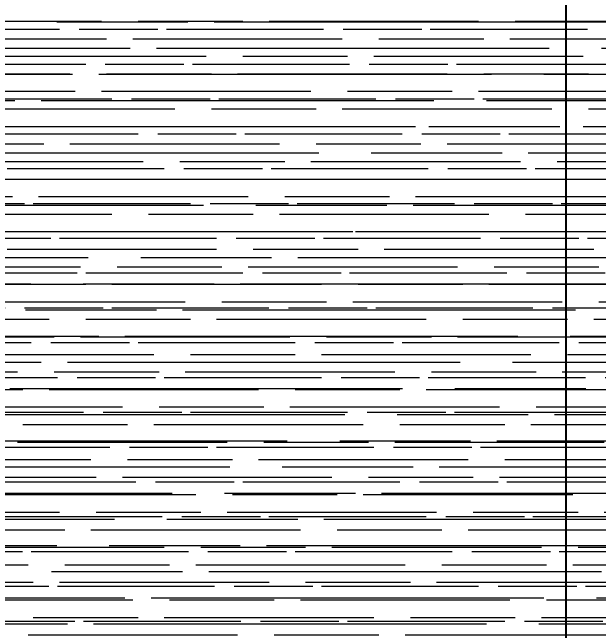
# Model space of a CAD drawing. Header units: inches. Extents: x 4017 to 5703, y -944 to 2840.
# Drawn here: x 4446.66 to 4469.04, y 68.53 to 92.15 of the extents above; entities that cross this region are included whole.
import ezdxf

# ---------------------------------------------------------------- set-up
doc = ezdxf.new("R2010")
doc.units = ezdxf.units.IN
doc.header["$MEASUREMENT"] = 0
doc.linetypes.add('DASHED', pattern=[19.05, 12.7, -6.35])
doc.layers.get('0').update_dxf_attribs({"color": 5})
doc.layers.get('DEFPOINTS').update_dxf_attribs({"color": 254})
doc.layers.add('1 - plaster', color=1, linetype='Continuous', lineweight=9)
doc.layers.add('1 - subStructural - Bearing', color=132, linetype='Continuous', lineweight=9)
doc.layers.add('A-dim-work', color=8, linetype='Continuous')
doc.styles.add('hebtovna', font='hebtovna.shx', dxfattribs={"width": 0.7})
doc.dimstyles.new('Copy of gl-D10', dxfattribs={"dimtxt": 2, "dimasz": 1, "dimexe": 1, "dimexo": 1, "dimgap": 1, "dimtad": 0, "dimdec": 1, "dimzin": 0, "dimdsep": 46, "dimtxsty": 'hebtovna', "dimblk": 'OBLIQUE', "dimblk1": 'OBLIQUE', "dimblk2": 'OBLIQUE', "dimcen": 0, "dimdle": 0.5, "dimclrd": 256, "dimclre": 256, "dimclrt": 256, "dimadec": 0, "dimazin": 0, "dimtfac": 0.05, "dimtdec": 1, "dimtix": 1, "dimtmove": 2, "dimatfit": 0, "dimfxl": 1, "dimfxlon": 1, "dimtvp": 0.75, "dimtolj": 1, "dimtzin": 0, "dimarcsym": 0})

# ---------------------------------------------------------------- blocks, each defined once
blk = doc.blocks.new('ceiling2')
at = {"layer": '1 - subStructural - Bearing', "true_color": 0xa4dbe8}
h = blk.add_hatch(dxfattribs=at)
h.set_pattern_fill('AR-RROOF', color=141)
h.set_pattern_definition([(0, (-5847.2436, -1151.2172), (2.2, 1), [15, -2, 5, -1]), (0, (-5845.9136, -1150.7172), (-1, 1.33), [3, -0.33, 6, -0.75]), (0, (-5846.74356, -1150.3672), (5.2, 0.67), [8, -1.4, 4, -1])])
h.paths.add_polyline_path([(90, 0), (90, 39.999), (2.821, 39.999), (2.821, 0)])
blk = doc.blocks.new('_Oblique')
at = {"color": 0, "linetype": 'ByBlock', "lineweight": -2}
blk.add_line((-0.5, -0.5), (0.5, 0.5), dxfattribs=at)
blk = doc.blocks.new('*D425')
at = {"layer": 'A-dim-work', "color": 6, "lineweight": -2, "ltscale": 0.0005, "transparency": 16777216}
for p, q in [((4477.526, 91.998), (4477.526, 50.999)), ((4476.526, 91.498), (4478.526, 91.498)), ((4476.526, 51.499), (4478.526, 51.499))]:
    blk.add_line(p, q, dxfattribs=at)
at = {"layer": 'DEFPOINTS', "color": 0, "ltscale": 0.0005, "transparency": 16777216}
for p in [(4469.295, 91.498), (4466.168, 51.499), (4477.526, 51.499)]:
    blk.add_point(p, dxfattribs=at)
at = {"layer": 'A-dim-work', "color": 6, "lineweight": -2, "ltscale": 0.0005, "transparency": 16777216}
for p, rotation in [((4477.526, 91.498), 90), ((4477.526, 51.499), 270)]:
    blk.add_blockref('_Oblique', p, dxfattribs=dict(at, rotation=rotation))
at = {"layer": 'A-dim-work', "color": 6, "ltscale": 0.0005, "transparency": 16777216, "insert": (4475.276, 71.498), "char_height": 3, "attachment_point": 5, "rotation": 90, "style": 'hebtovna'}
blk.add_mtext('\\A1;40.0', dxfattribs=at)
blk = doc.blocks.new('*D426')
at = {"layer": 'A-dim-work', "color": 6, "lineweight": -2, "ltscale": 0.0005, "transparency": 16777216}
for p, q in [((4467.795, 218.798), (4467.795, 51.199)), ((4466.795, 218.298), (4468.795, 218.298)), ((4466.795, 51.699), (4468.795, 51.699))]:
    blk.add_line(p, q, dxfattribs=at)
at = {"layer": 'DEFPOINTS', "color": 0, "ltscale": 0.0005, "transparency": 16777216}
for p in [(4464.084, 218.298), (4449.494, 51.699), (4467.795, 51.699)]:
    blk.add_point(p, dxfattribs=at)
at = {"layer": 'A-dim-work', "color": 6, "lineweight": -2, "ltscale": 0.0005, "transparency": 16777216}
for p, rotation in [((4467.795, 218.298), 90), ((4467.795, 51.699), 270)]:
    blk.add_blockref('_Oblique', p, dxfattribs=dict(at, rotation=rotation))
at = {"layer": 'A-dim-work', "color": 6, "ltscale": 0.0005, "transparency": 16777216, "insert": (4465.545, 134.998), "char_height": 3, "attachment_point": 5, "rotation": 90, "style": 'hebtovna'}
blk.add_mtext('\\A1;166.6', dxfattribs=at)
blk = doc.blocks.new('doorpod')
at = {"layer": '1 - plaster', "linetype": 'DASHED'}
blk.add_lwpolyline([(-1.731, 7.391), (-1.679, 77.9, -0.408271), (71.323, 7.391)], format="xyb", dxfattribs=at)

msp = doc.modelspace()

# ---------------------------------------------------------------- block references
msp.add_blockref('ceiling2', (4395.77, 52.306))
at = {"xscale": -1}
msp.add_blockref('doorpod', (4476.371, 44.906), dxfattribs=at)

# ---------------------------------------------------------------- dimensions: what is measured, and where the dimension line sits
at = {"layer": 'A-dim-work', "ltscale": 0.0005}
for base, p1, p2, picture, middle in [((4467.795, 51.699), (4464.084, 218.298), (4449.494, 51.699), '*D426', (4465.545, 134.998)), ((4477.526, 51.499), (4469.295, 91.498), (4466.168, 51.499), '*D425', (4475.276, 71.498))]:
    dim = msp.add_linear_dim(base=base, p1=p1, p2=p2, angle=90, dimstyle='Copy of gl-D10', override={"dimtxt": 3, "dimclrd": 6, "dimclre": 6, "dimclrt": 6}, dxfattribs=at)
    dim.commit()
    dim.dimension.update_dxf_attribs({"geometry": picture, "text_midpoint": middle})

doc.saveas('drawing.dxf')
